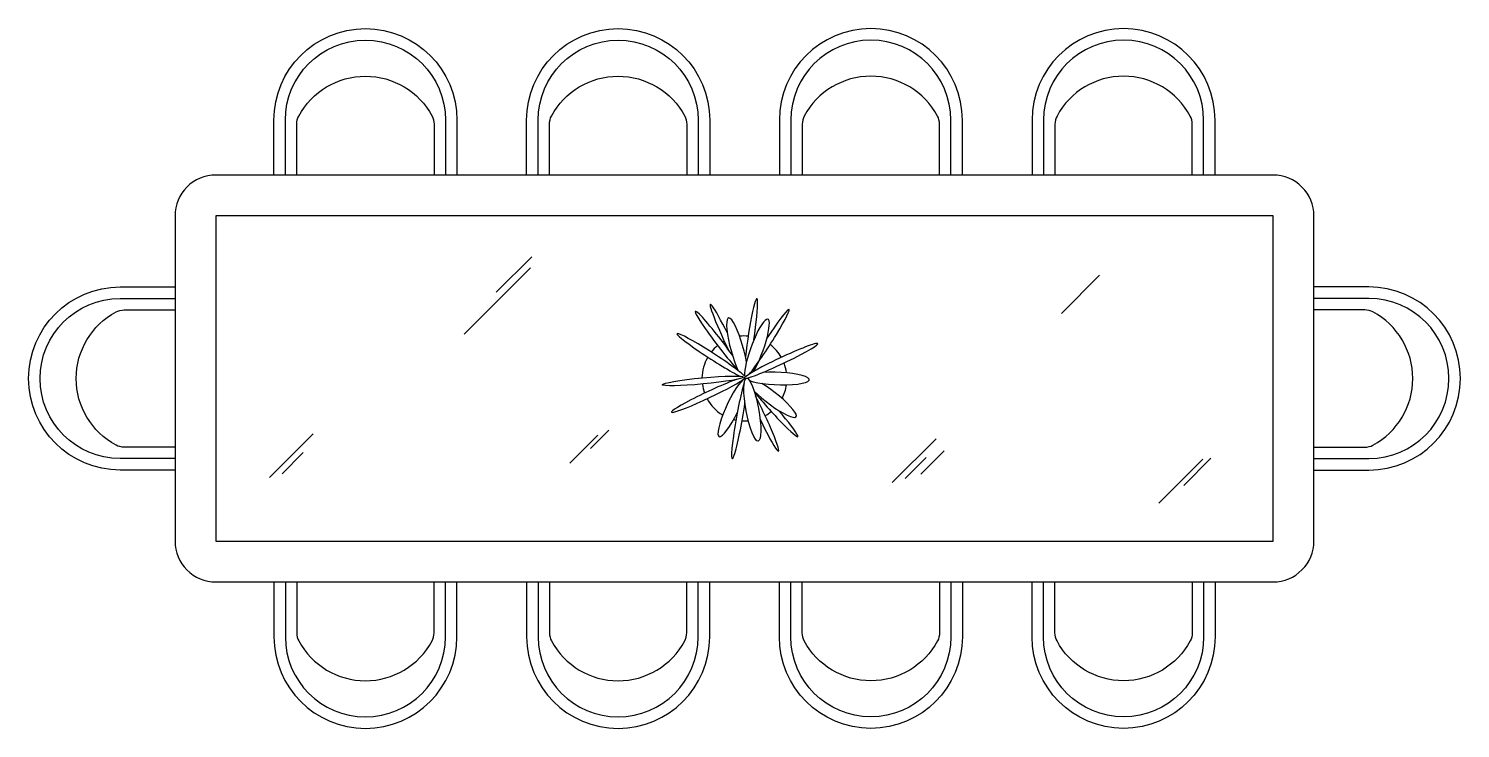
# Model space of a CAD drawing. Header units: millimetres. Extents: x -958.82 to -955.29, y 2620.48 to 2622.2.
import ezdxf

# ---------------------------------------------------------------- set-up
doc = ezdxf.new("R2010")
doc.units = ezdxf.units.MM
doc.header["$LTSCALE"] = 10
doc.layers.add('Móveis_mesas', color=2, linetype='Continuous')

msp = doc.modelspace()

# ---------------------------------------------------------------- linework, layer by layer
at = {"layer": 'Móveis_mesas', "color": 1}
for p, q in [((-957.6656, 2621.5489), (-957.5782, 2621.6362)), ((-957.7442, 2621.4456), (-957.5812, 2621.6086)), ((-956.2759, 2621.4967), (-956.1821, 2621.5905)), ((-958.2229, 2621.0934), (-958.1154, 2621.2008)), ((-957.4333, 2621.1648), (-957.3887, 2621.2094)), ((-957.4848, 2621.1284), (-957.4155, 2621.1977)), ((-956.6916, 2621.0813), (-956.5841, 2621.1888)), ((-958.1399, 2621.1545), (-958.1915, 2621.1028)), ((-956.6086, 2621.1424), (-956.6603, 2621.0907)), ((-956.6217, 2621.1016), (-956.5642, 2621.1591)), ((-956.0362, 2621.0303), (-955.9277, 2621.1387)), ((-955.975, 2621.0739), (-955.9081, 2621.1409))]:
    msp.add_line(p, q, dxfattribs=at)
at = {"layer": 'Móveis_mesas'}
for points in [[(-958.212, 2621.8368), (-958.212, 2621.9719, -1), (-957.762, 2621.9719), (-957.762, 2621.8368)], [(-957.5906, 2621.8368), (-957.5906, 2621.9719, -1), (-957.1406, 2621.9719), (-957.1406, 2621.8368)], [(-956.5193, 2621.8368), (-956.5193, 2621.9719, 1), (-956.9693, 2621.9719), (-956.9693, 2621.8368)], [(-955.8979, 2621.8368), (-955.8979, 2621.9719, 1), (-956.3479, 2621.9719), (-956.3479, 2621.8368)], [(-958.455, 2621.1118), (-958.5901, 2621.1118, -1), (-958.5901, 2621.5618), (-958.455, 2621.5618)], [(-955.655, 2621.1118), (-955.5198, 2621.1118, 1), (-955.5198, 2621.5618), (-955.655, 2621.5618)], [(-958.212, 2620.8368), (-958.212, 2620.7017, 1), (-957.762, 2620.7017), (-957.762, 2620.8368)], [(-957.5906, 2620.8368), (-957.5906, 2620.7017, 1), (-957.1406, 2620.7017), (-957.1406, 2620.8368)], [(-956.5193, 2620.8368), (-956.5193, 2620.7017, -1), (-956.9693, 2620.7017), (-956.9693, 2620.8368)], [(-955.8979, 2620.8368), (-955.8979, 2620.7017, -1), (-956.3479, 2620.7017), (-956.3479, 2620.8368)]]:
    msp.add_lwpolyline(points, format="xyb", dxfattribs=at)
at = {"layer": 'Móveis_mesas', "color": 1}
for points in [[(-958.1839, 2621.8368), (-958.1839, 2621.9719, -1), (-957.7901, 2621.9719), (-957.7901, 2621.8368)], [(-957.5625, 2621.8368), (-957.5625, 2621.9719, -1), (-957.1688, 2621.9719), (-957.1688, 2621.8368)], [(-956.5474, 2621.8368), (-956.5474, 2621.9719, 1), (-956.9412, 2621.9719), (-956.9412, 2621.8368)], [(-955.926, 2621.8368), (-955.926, 2621.9719, 1), (-956.3198, 2621.9719), (-956.3198, 2621.8368)], [(-958.1558, 2621.8368), (-958.1558, 2621.962, -0.123742), (-958.1507, 2621.982, -0.598296), (-957.8233, 2621.982, -0.123742), (-957.8183, 2621.962), (-957.8183, 2621.8368)], [(-957.5344, 2621.8368), (-957.5344, 2621.962, -0.123742), (-957.5294, 2621.982, -0.598296), (-957.2019, 2621.982, -0.123742), (-957.1969, 2621.962), (-957.1969, 2621.8368)], [(-956.5755, 2621.8368), (-956.5755, 2621.962, 0.123742), (-956.5805, 2621.982, 0.598296), (-956.908, 2621.982, 0.123742), (-956.913, 2621.962), (-956.913, 2621.8368)], [(-955.9542, 2621.8368), (-955.9542, 2621.962, 0.123742), (-955.9592, 2621.982, 0.598296), (-956.2866, 2621.982, 0.123742), (-956.2917, 2621.962), (-956.2917, 2621.8368)], [(-958.455, 2621.1399), (-958.5901, 2621.1399, -1), (-958.5901, 2621.5337), (-958.455, 2621.5337)], [(-955.655, 2621.1399), (-955.5198, 2621.1399, 1), (-955.5198, 2621.5337), (-955.655, 2621.5337)], [(-958.455, 2621.168), (-958.5802, 2621.168, -0.123742), (-958.6001, 2621.173, -0.598296), (-958.6001, 2621.5005, -0.123742), (-958.5802, 2621.5055), (-958.455, 2621.5055)], [(-955.655, 2621.168), (-955.5297, 2621.168, 0.123742), (-955.5098, 2621.173, 0.598296), (-955.5098, 2621.5005, 0.123742), (-955.5297, 2621.5055), (-955.655, 2621.5055)], [(-958.1839, 2620.8368), (-958.1839, 2620.7017, 1), (-957.7901, 2620.7017), (-957.7901, 2620.8368)], [(-958.1558, 2620.8368), (-958.1558, 2620.7115, 0.123742), (-958.1507, 2620.6916, 0.598296), (-957.8233, 2620.6916, 0.123742), (-957.8183, 2620.7115), (-957.8183, 2620.8368)], [(-957.5625, 2620.8368), (-957.5625, 2620.7017, 1), (-957.1688, 2620.7017), (-957.1688, 2620.8368)], [(-957.5344, 2620.8368), (-957.5344, 2620.7115, 0.123742), (-957.5294, 2620.6916, 0.598296), (-957.2019, 2620.6916, 0.123742), (-957.1969, 2620.7115), (-957.1969, 2620.8368)], [(-956.5474, 2620.8368), (-956.5474, 2620.7017, -1), (-956.9412, 2620.7017), (-956.9412, 2620.8368)], [(-956.5755, 2620.8368), (-956.5755, 2620.7115, -0.123742), (-956.5805, 2620.6916, -0.598296), (-956.908, 2620.6916, -0.123742), (-956.913, 2620.7115), (-956.913, 2620.8368)], [(-955.926, 2620.8368), (-955.926, 2620.7017, -1), (-956.3198, 2620.7017), (-956.3198, 2620.8368)], [(-955.9542, 2620.8368), (-955.9542, 2620.7115, -0.123742), (-955.9592, 2620.6916, -0.598296), (-956.2866, 2620.6916, -0.123742), (-956.2917, 2620.7115), (-956.2917, 2620.8368)]]:
    msp.add_lwpolyline(points, format="xyb", dxfattribs=at)
at = {"layer": 'Móveis_mesas'}
msp.add_lwpolyline([(-958.355, 2620.8368), (-955.755, 2620.8368, 0.414214), (-955.655, 2620.9368), (-955.655, 2621.7368, 0.414214), (-955.755, 2621.8368), (-958.355, 2621.8368, 0.414214), (-958.455, 2621.7368), (-958.455, 2620.9368, 0.414214)], format="xyb", close=True, dxfattribs=at)
at = {"layer": 'Móveis_mesas', "color": 1}
msp.add_lwpolyline([(-958.355, 2620.9368), (-955.755, 2620.9368), (-955.755, 2621.7368), (-958.355, 2621.7368)], close=True, dxfattribs=at)
for start, end in [(129.1895, 141.5111), (118.4069, 120.8582), (84.9937, 96.5063), (75.7198, 76.6818), (29.8019, 52.9142), (149.8271, 179.1657), (7.6378, 21.4866), (187.494, 200.1359), (332.0512, 351.4496), (208.4425, 239.0967), (255.0593, 258.3838), (299.0994, 309.0518), (266.707, 275.2357)]:
    msp.add_arc((-957.055, 2621.3368), 0.1045, start, end, dxfattribs=at)
for centre, major_axis, ratio, start_param, end_param in [((-957.0963, 2621.4288), (-0.0427, 0.0906), 0.075778, 4.888746, 8.045791), ((-957.0392, 2621.4342), (0.0147, 0.099), 0.075778, 4.701072, 8.33168), ((-957.1149, 2621.4223), (-0.0608, 0.0795), 0.075778, 4.296299, 8.809257), ((-957.0733, 2621.4099), (-0.0208, 0.0758), 0.195692, 4.215806, 8.590586), ((-957.0245, 2621.4088), (0.0271, 0.0738), 0.195692, 3.947329, 9.022809), ((-956.9995, 2621.4224), (0.0542, 0.0842), 0.075778, 3.67666, 7.739939), ((-957.1367, 2621.3928), (-0.0842, 0.0542), 0.075778, 3.443179, 8.910776), ((-956.9652, 2621.3799), (0.0906, 0.0427), 0.075778, 3.479471, 9.720255), ((-956.9745, 2621.3368), (0.0786, -0.003), 0.195692, 3.669806, 8.323414), ((-957.1439, 2621.2967), (-0.0906, -0.0427), 0.075778, 3.82251, 9.198289), ((-957.0842, 2621.2652), (-0.0332, -0.0713), 0.195692, 3.354294, 7.791596), ((-957.0677, 2621.2381), (-0.0175, -0.0986), 0.075778, 3.632777, 8.2616), ((-956.9903, 2621.2906), (0.0622, -0.0481), 0.195692, 4.150862, 8.364474), ((-956.9905, 2621.2684), (0.0668, -0.0745), 0.075778, 4.15617, 7.657719), ((-957.0141, 2621.2488), (0.0427, -0.0906), 0.075778, 4.813593, 8.329949)]:
    msp.add_ellipse(centre, major_axis=major_axis, ratio=ratio, start_param=start_param, end_param=end_param, dxfattribs=at)
for centre, major_axis, ratio in [((-957.1574, 2621.3309), (-0.0997, -0.0094), 0.075778), ((-957.0357, 2621.2601), (0.0144, -0.0773), 0.195692)]:
    msp.add_ellipse(centre, major_axis=major_axis, ratio=ratio, dxfattribs=at)

doc.saveas('drawing.dxf')
